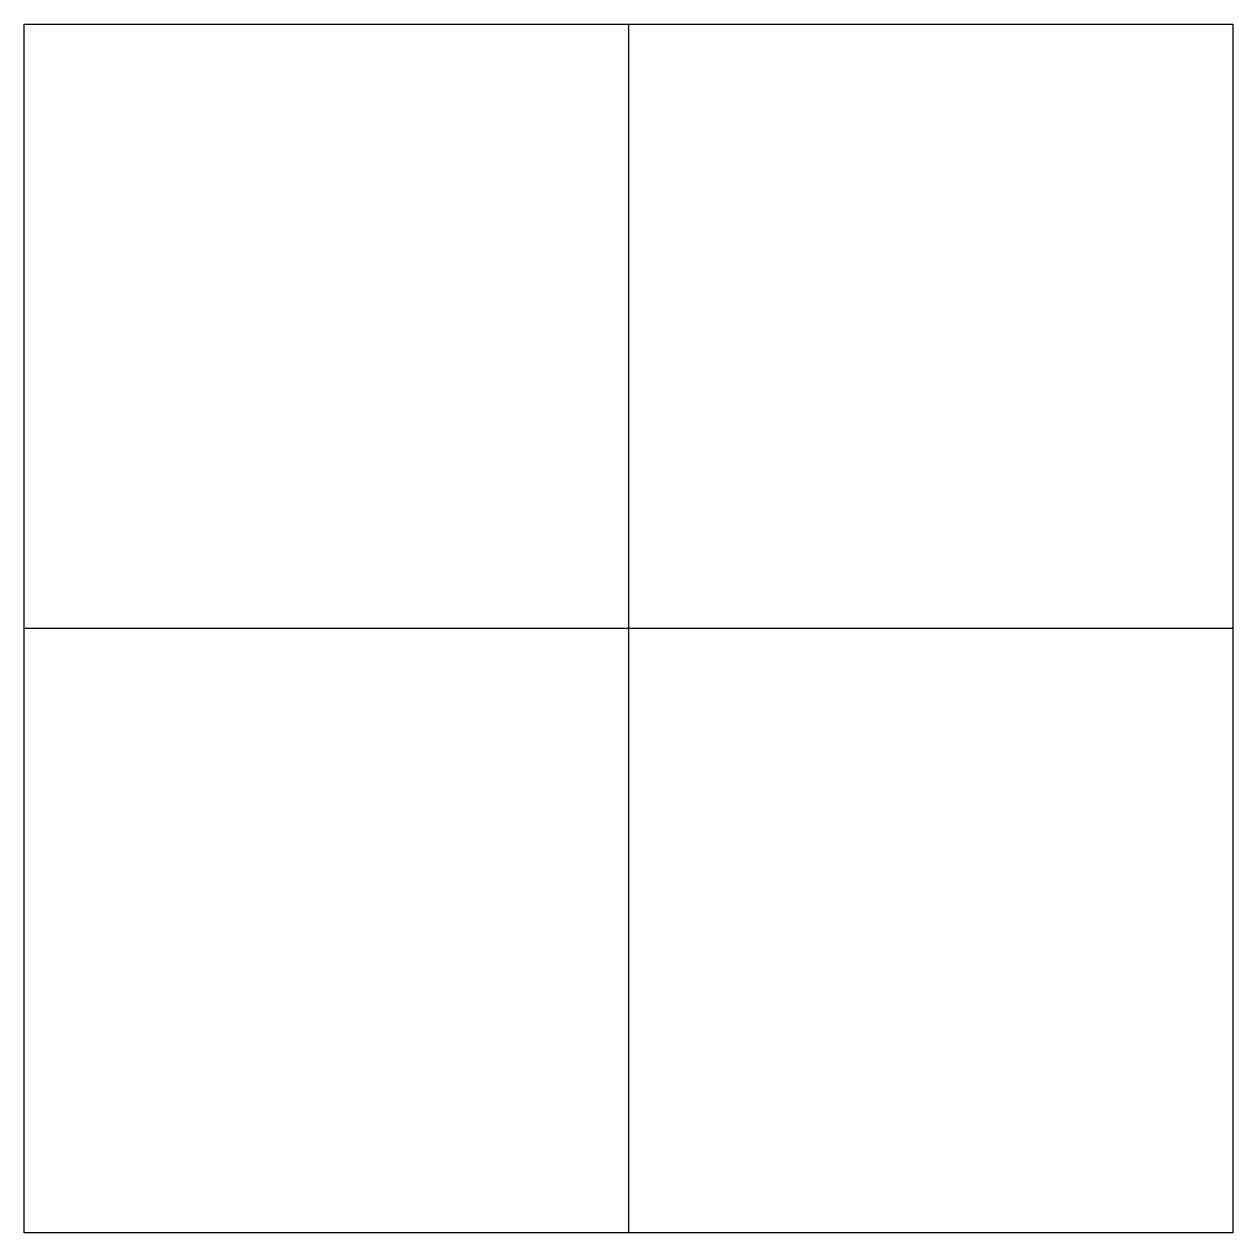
# Model space of a CAD drawing. Extents: x 13 to 114, y -157 to -56.
import ezdxf

# ---------------------------------------------------------------- set-up
doc = ezdxf.new("R2010")
doc.units = 0
doc.layers.get('0').update_dxf_attribs({"linetype": 'CONTINUOUS'})

msp = doc.modelspace()

# ---------------------------------------------------------------- linework, layer by layer
at = {"color": 7}
for p, q in [((12.7, -55.699307), (114.3, -55.699307)), ((12.7, -157.299321), (12.7, -55.699307)), ((63.5, -55.699307), (63.5, -157.299321)), ((114.3, -55.699307), (114.3, -157.299321)), ((114.3, -106.499307), (12.7, -106.499307)), ((114.3, -157.299321), (12.7, -157.299321))]:
    msp.add_line(p, q, dxfattribs=at)

doc.saveas('drawing.dxf')
